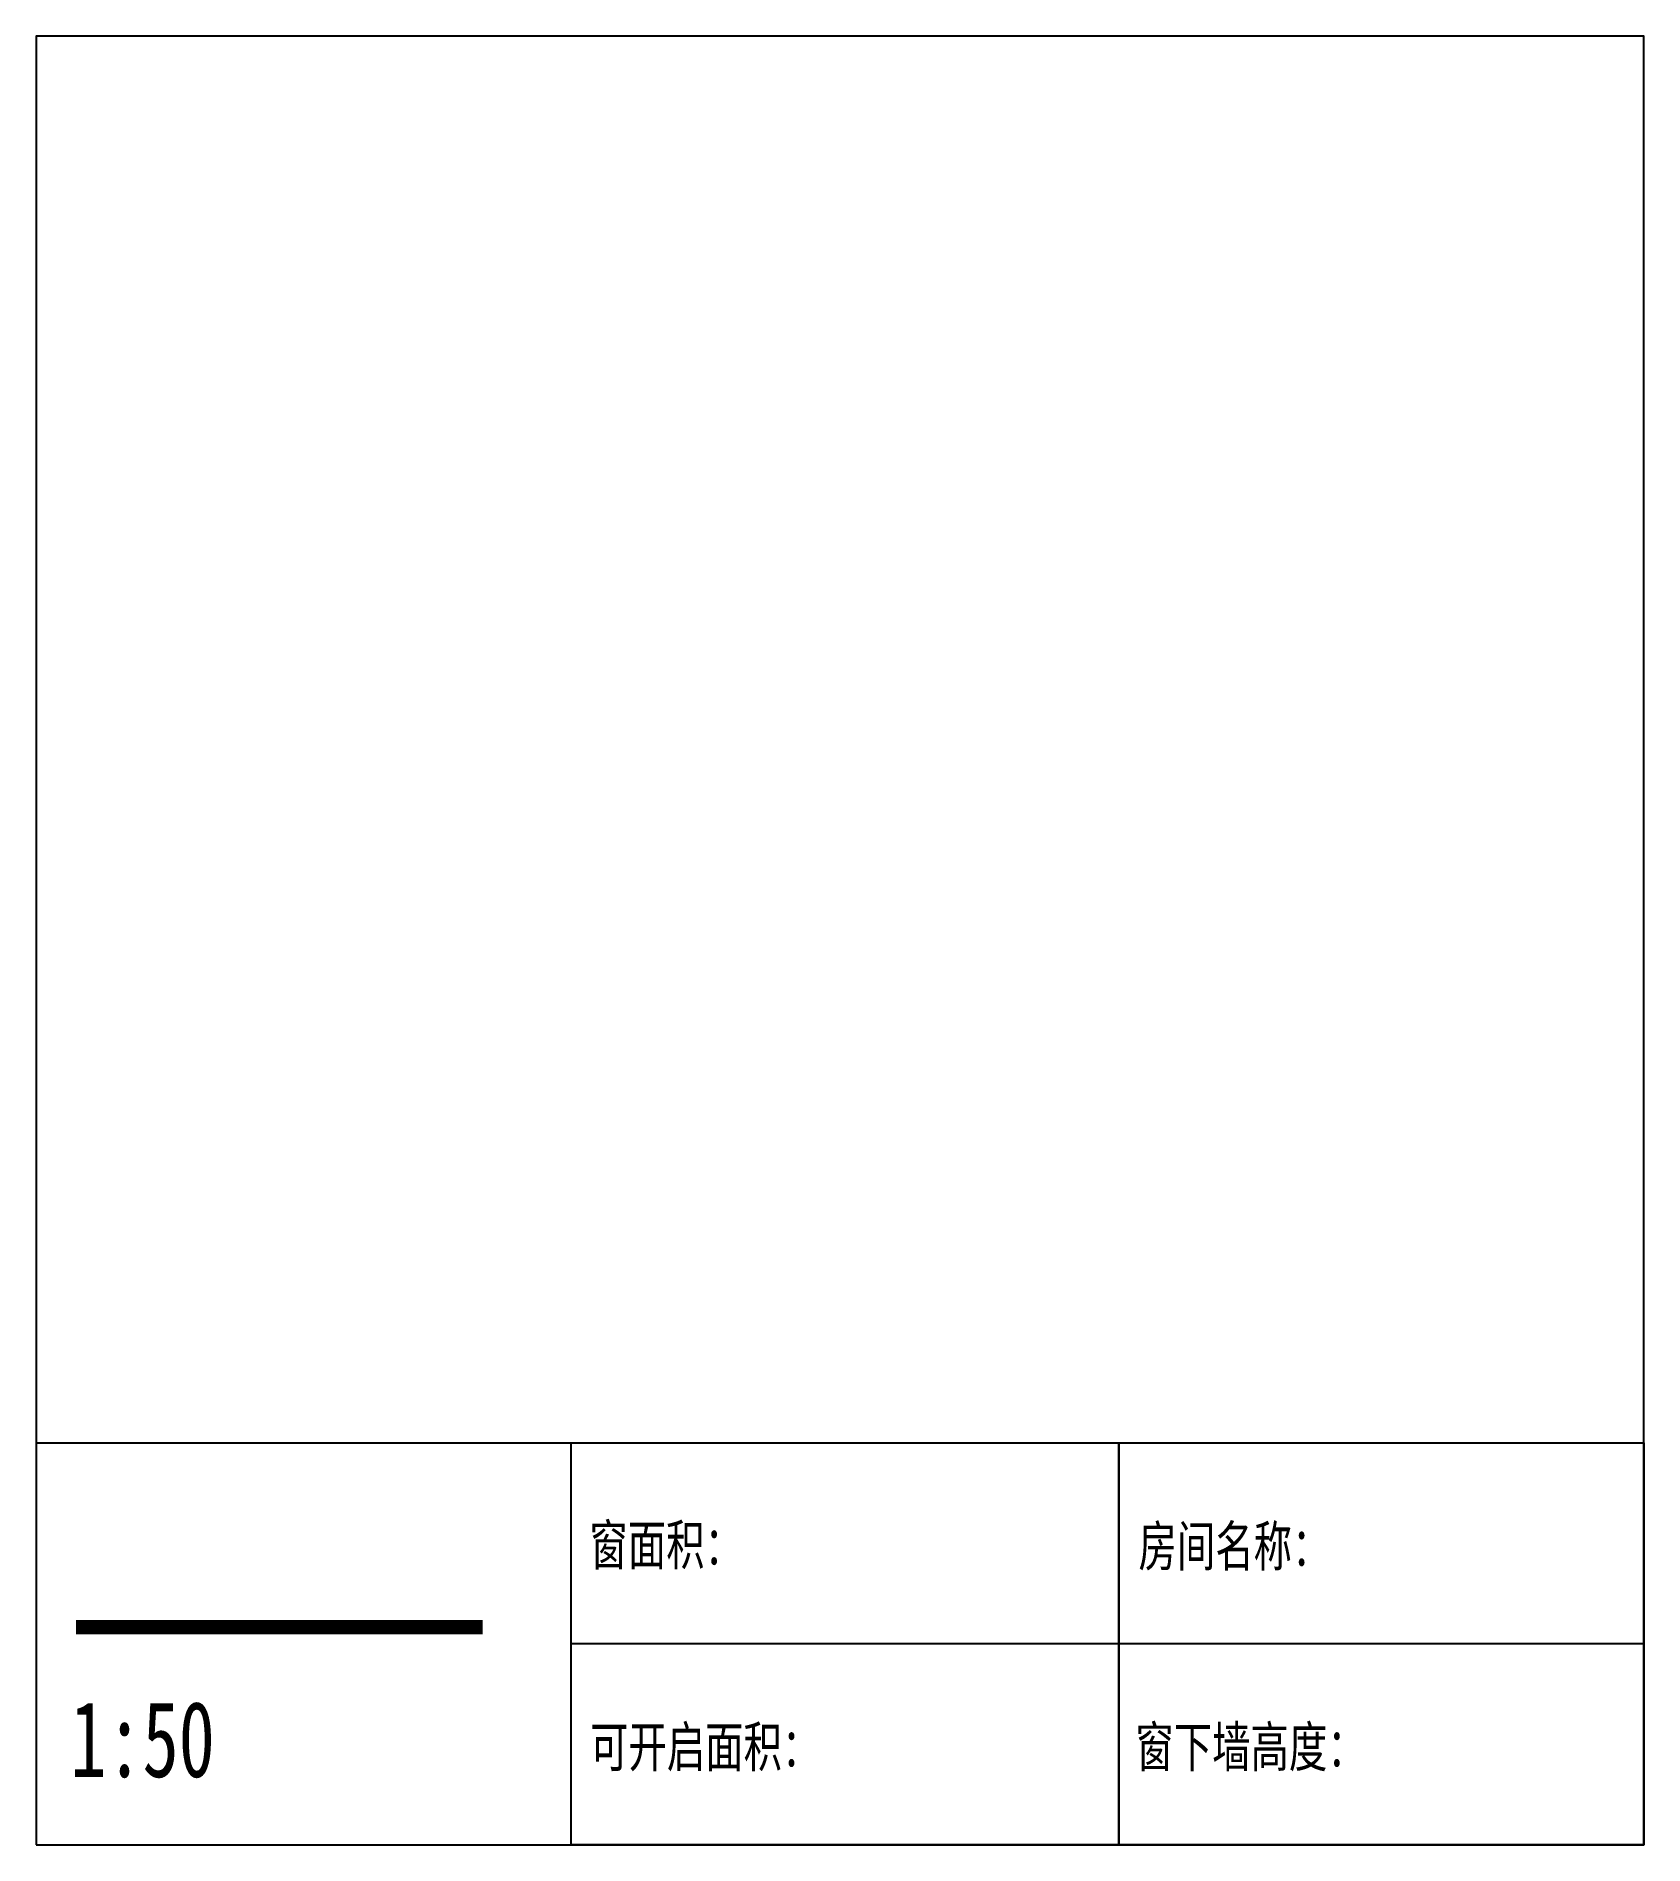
# Model space of a CAD drawing. Header units: millimetres. Extents: x 0 to 4000, y 0 to 4500.
import ezdxf

# ---------------------------------------------------------------- set-up
doc = ezdxf.new("R2010")
doc.units = ezdxf.units.MM
doc.layers.add('1-沉箱', color=148, linetype='Continuous', lineweight=9)
for name, color, linetype in [('DIM_SYMB', 3, 'Continuous'), ('SUNAC_DIM_TAB', 254, 'Continuous'), ('SUNAC_DIM_TEXT', 7, 'Continuous')]:
    doc.layers.add(name, color=color, linetype=linetype)
doc.styles.add('Annotative', font='')
doc.styles.add('宋体', font='', dxfattribs={"width": 0.8})
doc.styles.get('Annotative').set_extended_font_data('SimSun')
doc.styles.get('宋体').set_extended_font_data('SimSun')

msp = doc.modelspace()

# ---------------------------------------------------------------- linework, layer by layer
msp.add_line((0, 1000), (4000, 1000))
at = {"layer": '1-沉箱', "linetype": 'ByBlock'}
msp.add_point((3957.8, 0), dxfattribs=at)
at = {"layer": 'DIM_SYMB', "const_width": 35}
msp.add_lwpolyline([(99.3, 541.5), (1111.3, 541.5)], dxfattribs=at)
at = {"layer": 'SUNAC_DIM_TAB'}
msp.add_line((4000, 500), (1331.5, 500), dxfattribs=at)
msp.add_lwpolyline([(0, 0), (4000, 0), (4000, 4500), (0, 4500), (0, 0)], dxfattribs=at)
for points in [[(1331.5, 1000), (2694.1, 1000), (2694.1, 0), (1331.5, 0)], [(2694.1, 1000), (4000, 1000), (4000, 0), (2694.1, 0)]]:
    msp.add_lwpolyline(points, close=True, dxfattribs=at)

# ---------------------------------------------------------------- texts
at = {"layer": 'SUNAC_DIM_TEXT', "width": 0.7}
for s, height, style, p in [('窗面积：', 100, 'Annotative', (1376.5, 696.2)), ('房间名称：', 100, 'Annotative', (2742.8, 693.2)), ('1:50', 188.82, '宋体', (84.9, 168.6)), ('可开启面积：', 100, 'Annotative', (1378.1, 193.9)), ('窗下墙高度：', 100, 'Annotative', (2735, 193.9))]:
    msp.add_text(s, height=height, dxfattribs=dict(at, style=style)).set_placement(p)

doc.saveas('drawing.dxf')
